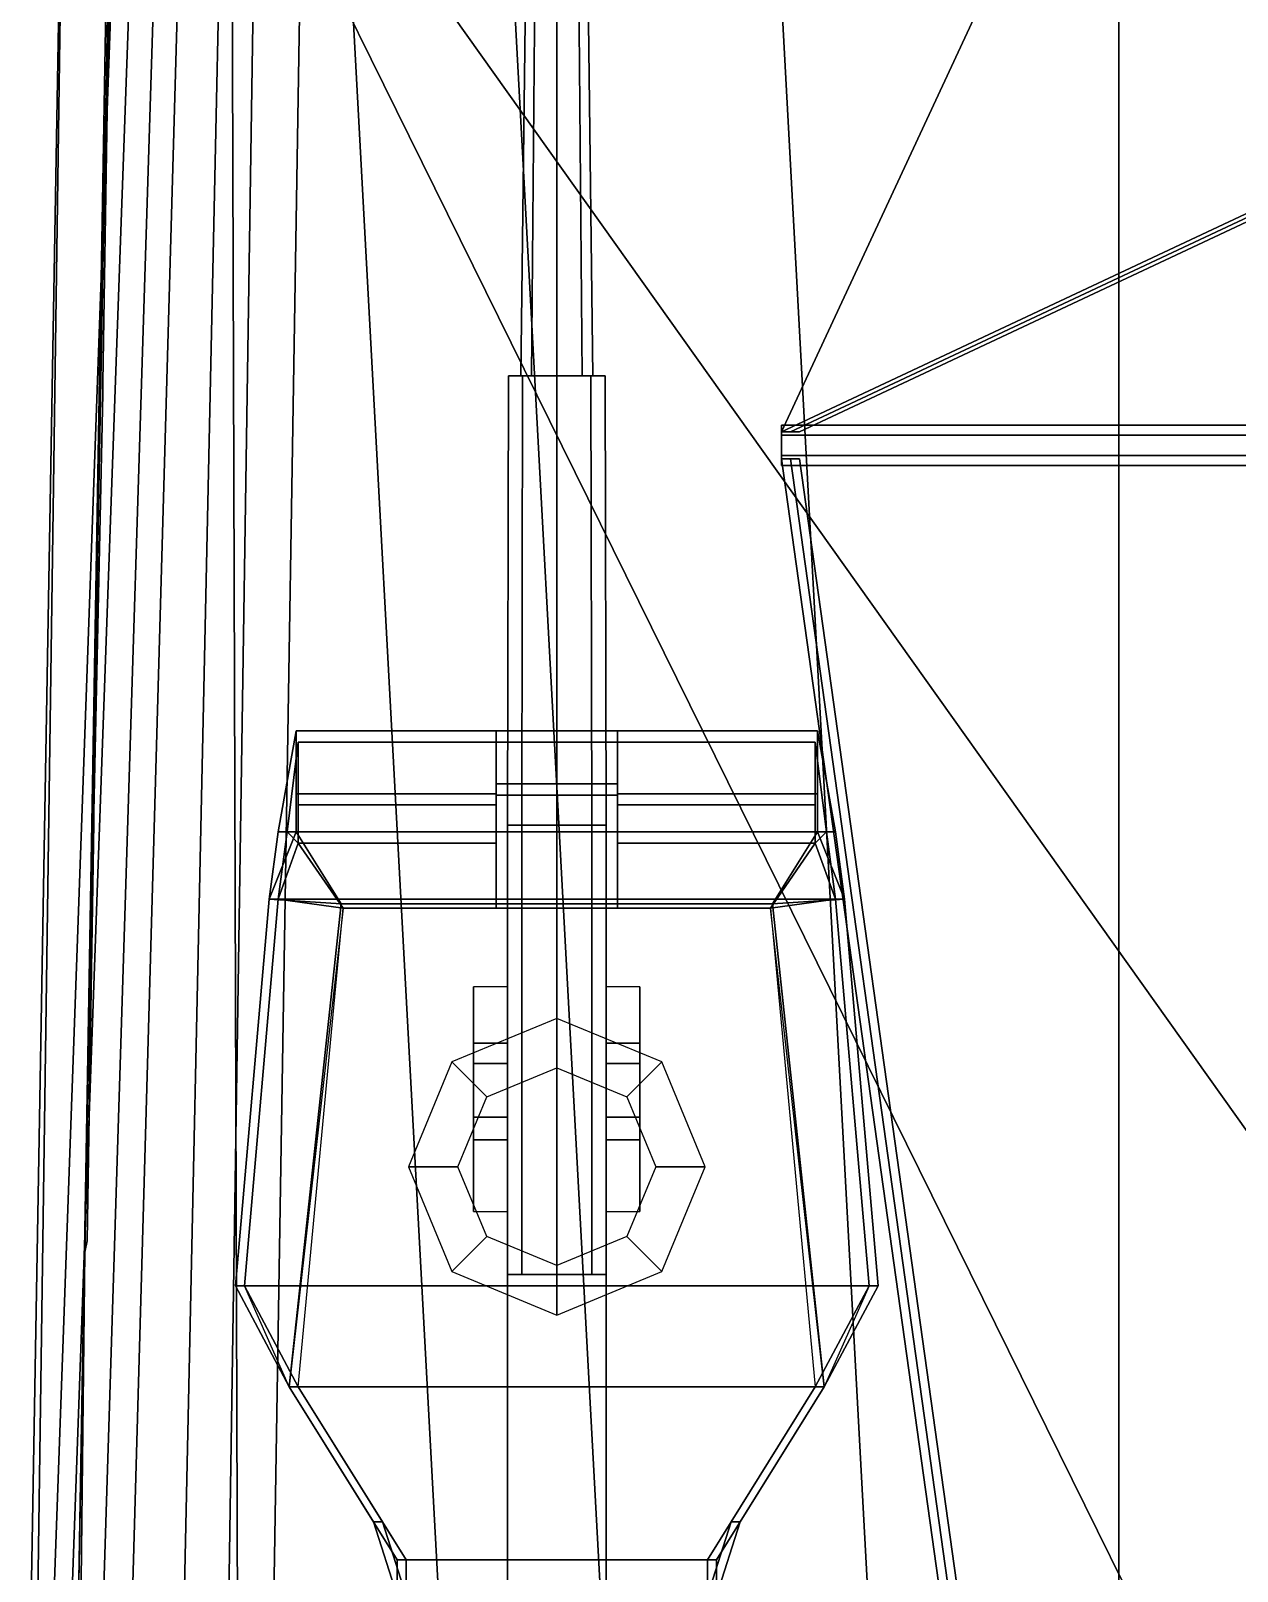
# Model space of a CAD drawing. Header units: millimetres. Extents: x -12 to 12, y -117 to 93.
# Drawn here: x -11.34 to -5.97, y 10.96 to 17.82 of the extents above; entities that cross this region are included whole.
import ezdxf

# ---------------------------------------------------------------- set-up
doc = ezdxf.new("R2010")
doc.units = ezdxf.units.MM
doc.header["$MEASUREMENT"] = 0
for name, color, linetype in [('barrel', 1, 'Continuous'), ('railings', 6, 'Continuous'), ('sleeve', 5, 'Continuous'), ('supersctucture', 3, 'Continuous'), ('turret', 2, 'Continuous')]:
    doc.layers.add(name, color=color, linetype=linetype)

msp = doc.modelspace()

# ---------------------------------------------------------------- linework, layer by layer
for points in [[(-11.18, 19.99, 5.5), (-10.97, 19.99, 4.57), (-11.13, 10.75, 4.57), (-11.34, 10.75, 5.5)], [(-11.18, 19.99, 5.7), (-11.18, 19.99, 5.5), (-11.34, 10.75, 5.5), (-11.31, 10.75, 5.78)], [(-10.96, 19.99, 5.97), (-11.18, 19.99, 5.7), (-11.31, 10.75, 5.78), (-11.13, 10.75, 5.97)], [(-10.91, 19.99, -1.46), (-10.91, 19.99, -1.97), (-11.24, 10.75, -2.57), (-11.24, 10.75, -1.6)], [(-10.91, 19.99, -1.97), (-10.73, 19.99, -3.06), (-11.02, 10.75, -3.54), (-11.24, 10.75, -2.57)], [(-10.83, 19.99, -0.83), (-10.91, 19.99, -1.46), (-11.24, 10.75, -1.6), (-11.16, 10.75, -0.83)], [(-10.63, 19.99, -0.06), (-10.83, 19.99, -0.83), (-11.16, 10.75, -0.83), (-10.89, 10.75, -0.06)], [(-10.97, 19.99, 4.57), (-10.11, 19.99, 1.01), (-10.26, 10.75, 1.01), (-11.13, 10.75, 4.57)], [(-10.73, 19.99, -3.06), (-10.45, 19.99, -3.96), (-10.42, 10.75, -4.79), (-11.02, 10.75, -3.54)], [(-10.46, 19.99, 0.39), (-10.63, 19.99, -0.06), (-10.89, 10.75, -0.06), (-10.66, 10.75, 0.39)], [(-10.32, 19.99, 0.7), (-10.46, 19.99, 0.39), (-10.66, 10.75, 0.39), (-10.46, 10.75, 0.7)], [(-10.11, 19.99, 1.01), (-10.32, 19.99, 0.7), (-10.46, 10.75, 0.7), (-10.26, 10.75, 1.01)], [(-10.45, 19.99, -3.96), (-10.02, 19.99, -4.72), (-9.52, 10.75, -5.72), (-10.42, 10.75, -4.79)], [(-10.02, 19.99, -4.72), (-9.3, 19.99, -5.52), (-8.8, 10.75, -6.21), (-9.52, 10.75, -5.72)], [(-9.3, 19.99, -5.52), (-8.11, 19.99, -6.31), (-7.61, 10.75, -6.73), (-8.8, 10.75, -6.21)], [(-8.11, 19.99, -6.31), (-6.5, 19.99, -6.98), (-6.5, 10.75, -6.98), (-7.61, 10.75, -6.73)], [(-6.5, 19.99, -6.98), (-5.39, 19.99, -7.11), (-5.39, 10.75, -7.11), (-6.5, 10.75, -6.98)], [(-6.22, 19.86, 14.59), (-8, 16.03, 23.96), (-8, 16.03, 23.91), (-6.22, 19.86, 14.54)], [(-6.22, 19.86, 14.54), (-8, 16.03, 23.91), (-8, 16.03, 23.96), (-6.22, 19.86, 14.59)], [(-8, 16.06, 23.94), (-8, 16.015, 24.0179), (8, 16.015, 24.0179), (8, 16.06, 23.94)], [(-8, 16.015, 23.8621), (-8, 16.06, 23.94), (8, 16.06, 23.94), (8, 16.015, 23.8621)], [(-8, 16.015, 23.8621), (-8, 15.925, 23.8621), (-8, 15.88, 23.94), (-8, 16.06, 23.94)], [(-8, 16.06, 23.94), (-8, 15.88, 23.94), (-8, 15.925, 24.0179), (-8, 16.015, 24.0179)], [(-8, 16.015, 24.0179), (-8, 15.925, 24.0179), (8, 15.925, 24.0179), (8, 16.015, 24.0179)], [(-8, 15.925, 23.8621), (-8, 16.015, 23.8621), (8, 16.015, 23.8621), (8, 15.925, 23.8621)], [(-8, 15.925, 24.0179), (-8, 15.88, 23.94), (8, 15.88, 23.94), (8, 15.925, 24.0179)], [(-8, 15.88, 23.94), (-8, 15.925, 23.8621), (8, 15.925, 23.8621), (8, 15.88, 23.94)]]:
    msp.add_3dface(points)
at = {"color": 2}
for points in [[(-8, 16.03, 23.94), (-7.96, 16.03, 23.98), (-2.96, 18.38, 22.21), (-3, 18.38, 22.17)], [(-7.96, 16.03, 23.9), (-8, 16.03, 23.94), (-3, 18.38, 22.17), (-2.96, 18.38, 22.13)], [(-7.96, 16.03, 23.98), (-7.92, 16.03, 23.94), (-2.92, 18.38, 22.17), (-2.96, 18.38, 22.21)], [(-7.92, 16.03, 23.94), (-7.96, 16.03, 23.9), (-2.96, 18.38, 22.13), (-2.92, 18.38, 22.17)], [(-5.5, -1.99, 28.78), (-5.46, -1.99, 28.82), (-7.96, 15.91, 23.98), (-8, 15.91, 23.94)], [(-5.46, -1.99, 28.74), (-5.5, -1.99, 28.78), (-8, 15.91, 23.94), (-7.96, 15.91, 23.9)], [(-5.46, -1.99, 28.82), (-5.42, -1.99, 28.78), (-7.92, 15.91, 23.94), (-7.96, 15.91, 23.98)], [(-5.42, -1.99, 28.78), (-5.46, -1.99, 28.74), (-7.96, 15.91, 23.9), (-7.92, 15.91, 23.94)]]:
    msp.add_3dface(points, dxfattribs=at)
at = {"layer": 'barrel'}
for points in [[(-9.12, 19.55, 7.97), (-9.0849, 19.55, 7.8851), (-9.1131, 16.28, 7.8569), (-9.16, 16.28, 7.97)], [(-9.0849, 19.55, 8.0549), (-9.12, 19.55, 7.97), (-9.16, 16.28, 7.97), (-9.1131, 16.28, 8.0831)], [(-9.0849, 19.55, 7.8851), (-9, 19.55, 7.85), (-9, 16.28, 7.81), (-9.1131, 16.28, 7.8569)], [(-9, 19.55, 8.09), (-9.0849, 19.55, 8.0549), (-9.1131, 16.28, 8.0831), (-9, 16.28, 8.13)], [(-9, 19.55, 7.85), (-8.9151, 19.55, 7.8851), (-8.8869, 16.28, 7.8569), (-9, 16.28, 7.81)], [(-8.9151, 19.55, 8.0549), (-9, 19.55, 8.09), (-9, 16.28, 8.13), (-8.8869, 16.28, 8.0831)], [(-8.9151, 19.55, 7.8851), (-8.88, 19.55, 7.97), (-8.84, 16.28, 7.97), (-8.8869, 16.28, 7.8569)], [(-8.88, 19.55, 7.97), (-8.9151, 19.55, 8.0549), (-8.8869, 16.28, 8.0831), (-8.84, 16.28, 7.97)], [(-8.78, 10.89, 8.24), (-8.78, 12.28, 8.24), (-9.22, 12.28, 8.24), (-9.22, 10.89, 8.24)], [(-9.22, 10.89, 7.69), (-9.22, 12.28, 7.69), (-8.78, 12.28, 7.69), (-8.78, 10.89, 7.69)], [(-8.78, 12.28, 8.24), (-8.78, 12.28, 7.69), (-9.22, 12.28, 7.69), (-9.22, 12.28, 8.24)], [(-9.22, 12.28, 8.24), (-9.22, 12.28, 7.69), (-9.22, 10.89, 7.69), (-9.22, 10.89, 8.24)], [(-8.78, 10.89, 7.69), (-8.78, 12.28, 7.69), (-8.78, 12.28, 8.24), (-8.78, 10.89, 8.24)]]:
    msp.add_3dface(points, dxfattribs=at)
at = {"layer": 'railings'}
for points in [[(-10.99, 18.11, 7.1), (-10.99, 18.11, 7.15), (-11.02, 16.25, 7.15), (-11.02, 16.25, 7.1)], [(-11.02, 16.25, 7.1), (-11.02, 16.25, 7.15), (-10.99, 18.11, 7.15), (-10.99, 18.11, 7.1)], [(-11.02, 16.25, 6.58), (-11.02, 16.25, 6.63), (-10.99, 18.11, 6.63), (-10.99, 18.11, 6.58)], [(-10.99, 18.11, 6.58), (-10.99, 18.11, 6.63), (-11.02, 16.25, 6.63), (-11.02, 16.25, 6.58)], [(-11.02, 16.2, 5.97), (-11.02, 16.25, 5.97), (-11.02, 16.25, 7.15), (-11.02, 16.2, 7.15)], [(-11.02, 16.2, 7.15), (-11.02, 16.25, 7.15), (-11.02, 16.25, 5.97), (-11.02, 16.2, 5.97)], [(-11.06, 14.34, 7.1), (-11.06, 14.34, 7.15), (-11.02, 16.2, 7.15), (-11.02, 16.2, 7.1)], [(-11.02, 16.2, 7.1), (-11.02, 16.2, 7.15), (-11.06, 14.34, 7.15), (-11.06, 14.34, 7.1)], [(-11.02, 16.2, 6.58), (-11.02, 16.2, 6.63), (-11.06, 14.34, 6.63), (-11.06, 14.34, 6.58)], [(-11.06, 14.34, 6.58), (-11.06, 14.34, 6.63), (-11.02, 16.2, 6.63), (-11.02, 16.2, 6.58)], [(-11.06, 14.29, 7.15), (-11.06, 14.34, 7.15), (-11.06, 14.34, 5.97), (-11.06, 14.29, 5.97)], [(-11.06, 14.29, 5.97), (-11.06, 14.34, 5.97), (-11.06, 14.34, 7.15), (-11.06, 14.29, 7.15)], [(-11.06, 14.29, 7.1), (-11.06, 14.29, 7.15), (-11.09, 12.43, 7.15), (-11.09, 12.43, 7.1)], [(-11.09, 12.43, 7.1), (-11.09, 12.43, 7.15), (-11.06, 14.29, 7.15), (-11.06, 14.29, 7.1)], [(-11.09, 12.43, 6.58), (-11.09, 12.43, 6.63), (-11.06, 14.29, 6.63), (-11.06, 14.29, 6.58)], [(-11.06, 14.29, 6.58), (-11.06, 14.29, 6.63), (-11.09, 12.43, 6.63), (-11.09, 12.43, 6.58)], [(-11.1, 12.38, 7.15), (-11.09, 12.43, 7.15), (-11.09, 12.43, 5.97), (-11.1, 12.38, 5.97)], [(-11.1, 12.38, 5.97), (-11.09, 12.43, 5.97), (-11.09, 12.43, 7.15), (-11.1, 12.38, 7.15)], [(-11.12, 10.52, 7.11), (-11.12, 10.52, 7.16), (-11.1, 12.38, 7.15), (-11.1, 12.38, 7.1)], [(-11.1, 12.38, 7.1), (-11.1, 12.38, 7.15), (-11.12, 10.52, 7.16), (-11.12, 10.52, 7.11)], [(-11.1, 12.38, 6.58), (-11.1, 12.38, 6.63), (-11.12, 10.52, 6.64), (-11.12, 10.52, 6.59)], [(-11.12, 10.52, 6.59), (-11.12, 10.52, 6.64), (-11.1, 12.38, 6.63), (-11.1, 12.38, 6.58)]]:
    msp.add_3dface(points, dxfattribs=at)
at = {"layer": 'sleeve'}
for points in [[(-9.215, 16.28, 7.97), (-9.152, 16.28, 7.818), (-9.1556, 14.28, 7.8144), (-9.22, 14.28, 7.97)], [(-9.152, 16.28, 8.122), (-9.215, 16.28, 7.97), (-9.22, 14.28, 7.97), (-9.1556, 14.28, 8.1256)], [(-9.16, 16.28, 7.97), (-9.1131, 16.28, 7.8569), (-9.152, 16.28, 7.818), (-9.215, 16.28, 7.97)], [(-9.1131, 16.28, 8.0831), (-9.16, 16.28, 7.97), (-9.215, 16.28, 7.97), (-9.152, 16.28, 8.122)], [(-9.152, 16.28, 7.818), (-9, 16.28, 7.755), (-9, 14.28, 7.75), (-9.1556, 14.28, 7.8144)], [(-9, 16.28, 8.185), (-9.152, 16.28, 8.122), (-9.1556, 14.28, 8.1256), (-9, 14.28, 8.19)], [(-9.1131, 16.28, 7.8569), (-9, 16.28, 7.81), (-9, 16.28, 7.755), (-9.152, 16.28, 7.818)], [(-9, 16.28, 8.13), (-9.1131, 16.28, 8.0831), (-9.152, 16.28, 8.122), (-9, 16.28, 8.185)], [(-8.8869, 16.28, 8.0831), (-9, 16.28, 8.13), (-9, 16.28, 8.185), (-8.848, 16.28, 8.122)], [(-9, 16.28, 7.81), (-8.8869, 16.28, 7.8569), (-8.848, 16.28, 7.818), (-9, 16.28, 7.755)], [(-9, 16.28, 7.755), (-8.848, 16.28, 7.818), (-8.8444, 14.28, 7.8144), (-9, 14.28, 7.75)], [(-8.848, 16.28, 8.122), (-9, 16.28, 8.185), (-9, 14.28, 8.19), (-8.8444, 14.28, 8.1256)], [(-8.84, 16.28, 7.97), (-8.8869, 16.28, 8.0831), (-8.848, 16.28, 8.122), (-8.785, 16.28, 7.97)], [(-8.8869, 16.28, 7.8569), (-8.84, 16.28, 7.97), (-8.785, 16.28, 7.97), (-8.848, 16.28, 7.818)], [(-8.848, 16.28, 7.818), (-8.785, 16.28, 7.97), (-8.78, 14.28, 7.97), (-8.8444, 14.28, 7.8144)], [(-8.785, 16.28, 7.97), (-8.848, 16.28, 8.122), (-8.8444, 14.28, 8.1256), (-8.78, 14.28, 7.97)], [(-9.22, 12.28, 7.97), (-9.1556, 12.28, 8.1256), (-9.1556, 14.28, 8.1256), (-9.22, 14.28, 7.97)], [(-9.1556, 12.28, 7.8144), (-9.22, 12.28, 7.97), (-9.22, 14.28, 7.97), (-9.1556, 14.28, 7.8144)], [(-9.1556, 12.28, 8.1256), (-9, 12.28, 8.19), (-9, 14.28, 8.19), (-9.1556, 14.28, 8.1256)], [(-9, 12.28, 7.75), (-9.1556, 12.28, 7.8144), (-9.1556, 14.28, 7.8144), (-9, 14.28, 7.75)], [(-9, 12.28, 8.19), (-8.8444, 12.28, 8.1256), (-8.8444, 14.28, 8.1256), (-9, 14.28, 8.19)], [(-8.8444, 12.28, 7.8144), (-9, 12.28, 7.75), (-9, 14.28, 7.75), (-8.8444, 14.28, 7.8144)], [(-8.8444, 12.28, 8.1256), (-8.78, 12.28, 7.97), (-8.78, 14.28, 7.97), (-8.8444, 14.28, 8.1256)], [(-8.78, 12.28, 7.97), (-8.8444, 12.28, 7.8144), (-8.8444, 14.28, 7.8144), (-8.78, 14.28, 7.97)]]:
    msp.add_3dface(points, dxfattribs=at)
at = {"layer": 'supersctucture'}
for points in [[(-10.96, 19.99, 5.97), (-10.96, 19.99, 5.97), (-11.13, 10.75, 5.97), (-5.46, 8.84, 5.99)], [(-10.96, 19.99, 5.97), (-4.9, 11.47, 5.97), (-3.83, 11.47, 5.97), (-3.83, 19.99, 5.97)], [(-4.9, 11.47, 5.97), (-10.96, 19.99, 5.97), (-5.46, 8.84, 5.99), (-4.9, 8.84, 5.99)]]:
    msp.add_3dface(points, dxfattribs=at)
at = {"layer": 'turret'}
for points in [[(-10.16, 14.25, 8.19), (-10.16, 14.42, 7.76), (-10.16, 14.7, 6.22), (-10.24, 14.25, 6.22)], [(-10.16, 14.7, 6.22), (-10.16, 14.7, 6.17), (-10.24, 14.25, 6.17), (-10.24, 14.25, 6.22)], [(-10.24, 14.25, 6.17), (-10.16, 14.7, 6.17), (-7.84, 14.7, 6.17), (-7.76, 14.25, 6.17)], [(-10.16, 14.7, 6.22), (-10.16, 14.42, 7.76), (-9.27, 14.42, 7.76), (-9.27, 14.7, 6.22)], [(-7.84, 14.7, 6.22), (-7.84, 14.7, 6.17), (-10.16, 14.7, 6.17), (-10.16, 14.7, 6.22)], [(-9.27, 14.7, 6.22), (-9.27, 14.4636, 7.52), (-8.73, 14.4636, 7.52), (-8.73, 14.7, 6.22)], [(-8.73, 14.7, 6.22), (-8.73, 14.42, 7.76), (-7.84, 14.42, 7.76), (-7.84, 14.7, 6.22)], [(-7.76, 14.25, 6.22), (-7.84, 14.7, 6.22), (-7.84, 14.42, 7.76), (-7.84, 14.25, 8.19)], [(-7.76, 14.25, 6.17), (-7.84, 14.7, 6.17), (-7.84, 14.7, 6.22), (-7.76, 14.25, 6.22)], [(-10.2, 14.25, 6.22), (-10.15, 14.65, 6.22), (-10.15, 14.37, 7.76), (-10.15, 14.2, 8.19)], [(-7.8, 14.25, 6.22), (-7.85, 14.65, 6.22), (-10.15, 14.65, 6.22), (-10.2, 14.25, 6.22)], [(-9.27, 14.65, 6.22), (-9.27, 14.37, 7.76), (-10.15, 14.37, 7.76), (-10.15, 14.65, 6.22)], [(-8.73, 14.65, 6.22), (-8.73, 14.4136, 7.52), (-9.27, 14.4136, 7.52), (-9.27, 14.65, 6.22)], [(-7.85, 14.65, 6.22), (-7.85, 14.37, 7.76), (-8.73, 14.37, 7.76), (-8.73, 14.65, 6.22)], [(-7.85, 14.2, 8.19), (-7.85, 14.37, 7.76), (-7.85, 14.65, 6.22), (-7.8, 14.25, 6.22)], [(-10.16, 14.42, 7.76), (-10.16, 14.25, 8.19), (-9.27, 14.25, 8.19), (-9.27, 14.42, 7.76)], [(-9.27, 14.4636, 7.52), (-9.27, 14.4136, 7.52), (-8.73, 14.4136, 7.52), (-8.73, 14.4636, 7.52)], [(-9.27, 14.42, 7.76), (-9.27, 14.37, 7.76), (-9.27, 14.4136, 7.52), (-9.27, 14.4636, 7.52)], [(-9.27, 14.25, 8.19), (-9.27, 14.2, 8.19), (-9.27, 14.37, 7.76), (-9.27, 14.42, 7.76)], [(-8.73, 14.4636, 7.52), (-8.73, 14.4136, 7.52), (-8.73, 14.37, 7.76), (-8.73, 14.42, 7.76)], [(-8.73, 14.42, 7.76), (-8.73, 14.25, 8.19), (-7.84, 14.25, 8.19), (-7.84, 14.42, 7.76)], [(-8.73, 14.42, 7.76), (-8.73, 14.37, 7.76), (-8.73, 14.2, 8.19), (-8.73, 14.25, 8.19)], [(-9.27, 14.37, 7.76), (-9.27, 14.2, 8.19), (-10.15, 14.2, 8.19), (-10.15, 14.37, 7.76)], [(-7.85, 14.37, 7.76), (-7.85, 14.2, 8.19), (-8.73, 14.2, 8.19), (-8.73, 14.37, 7.76)], [(-10.28, 13.95, 8.48), (-10.16, 14.25, 8.19), (-10.24, 14.25, 6.22), (-10.28, 13.95, 6.22)], [(-7.76, 14.25, 6.17), (-7.72, 13.95, 6.17), (-10.28, 13.95, 6.17), (-10.24, 14.25, 6.17)], [(-10.24, 14.25, 6.17), (-10.28, 13.95, 6.17), (-10.28, 13.95, 6.22), (-10.24, 14.25, 6.22)], [(-9.96, 13.93, 8.79), (-10.16, 14.25, 8.19), (-10.16, 14.25, 8.19), (-10.28, 13.95, 8.48)], [(-10.24, 13.95, 6.22), (-10.2, 14.25, 6.22), (-10.15, 14.2, 8.19), (-10.24, 13.95, 8.48)], [(-10.2, 14.25, 6.22), (-10.24, 13.95, 6.22), (-7.76, 13.95, 6.22), (-7.8, 14.25, 6.22)], [(-10.24, 13.95, 8.48), (-10.15, 14.2, 8.19), (-9.95, 13.91, 8.74)], [(-10.16, 14.25, 8.19), (-9.96, 13.93, 8.79), (-9.27, 13.93, 8.79), (-9.27, 14.25, 8.19)], [(-9.27, 14.2, 8.19), (-9.27, 13.91, 8.74), (-9.95, 13.91, 8.74), (-10.15, 14.2, 8.19)], [(-9.27, 13.93, 8.79), (-9.27, 13.91, 8.74), (-9.27, 14.2, 8.19), (-9.27, 14.25, 8.19)], [(-8.73, 14.25, 8.19), (-8.73, 13.93, 8.79), (-8.04, 13.93, 8.79), (-7.84, 14.25, 8.19)], [(-8.73, 14.25, 8.19), (-8.73, 14.2, 8.19), (-8.73, 13.91, 8.74), (-8.73, 13.93, 8.79)], [(-7.85, 14.2, 8.19), (-8.05, 13.91, 8.74), (-8.73, 13.91, 8.74), (-8.73, 14.2, 8.19)], [(-8.05, 13.91, 8.74), (-8.05, 13.91, 8.74), (-7.85, 14.2, 8.19), (-7.76, 13.95, 8.48)], [(-7.72, 13.95, 8.48), (-7.84, 14.25, 8.19), (-7.84, 14.25, 8.19), (-8.04, 13.93, 8.79)], [(-7.76, 13.95, 8.48), (-7.85, 14.2, 8.19), (-7.8, 14.25, 6.22), (-7.76, 13.95, 6.22)], [(-7.72, 13.95, 6.22), (-7.76, 14.25, 6.22), (-7.84, 14.25, 8.19), (-7.72, 13.95, 8.48)], [(-7.72, 13.95, 6.22), (-7.72, 13.95, 6.17), (-7.76, 14.25, 6.17), (-7.76, 14.25, 6.22)], [(-10.19, 11.78, 8.9), (-9.96, 13.93, 8.79), (-10.28, 13.95, 8.48), (-10.43, 12.23, 8.57)], [(-10.43, 12.23, 6.17), (-10.28, 13.95, 6.17), (-7.72, 13.95, 6.17), (-7.57, 12.23, 6.17)], [(-10.43, 12.23, 8.57), (-10.28, 13.95, 8.48), (-10.28, 13.95, 6.17), (-10.43, 12.23, 6.17)], [(-10.39, 12.23, 8.57), (-10.24, 13.95, 8.48), (-9.95, 13.91, 8.74), (-10.19, 11.78, 8.86)], [(-7.61, 12.23, 6.22), (-7.76, 13.95, 6.22), (-10.24, 13.95, 6.22), (-10.39, 12.23, 6.22)], [(-10.39, 12.23, 6.22), (-10.24, 13.95, 6.22), (-10.24, 13.95, 8.48), (-10.39, 12.23, 8.57)], [(-9.96, 13.93, 8.79), (-10.19, 11.78, 8.9), (-7.81, 11.78, 8.9), (-8.04, 13.93, 8.79)], [(-8.73, 13.93, 8.79), (-8.73, 13.91, 8.74), (-9.27, 13.91, 8.74), (-9.27, 13.93, 8.79)], [(-7.81, 11.78, 8.86), (-8.05, 13.91, 8.74), (-7.76, 13.95, 8.48), (-7.61, 12.23, 8.57)], [(-7.57, 12.23, 8.57), (-7.72, 13.95, 8.48), (-8.04, 13.93, 8.79), (-7.81, 11.78, 8.9)], [(-7.61, 12.23, 8.57), (-7.76, 13.95, 8.48), (-7.76, 13.95, 6.22), (-7.61, 12.23, 6.22)], [(-7.57, 12.23, 6.17), (-7.72, 13.95, 6.17), (-7.72, 13.95, 8.48), (-7.57, 12.23, 8.57)], [(-8.05, 13.91, 8.74), (-7.85, 11.78, 8.86), (-10.15, 11.78, 8.86), (-9.95, 13.91, 8.74)], [(-9.22, 13.31, 7.97), (-9.22, 13.56, 6.22), (-9.37, 13.56, 6.22), (-9.37, 13.31, 7.97)], [(-9.37, 13.31, 7.97), (-9.37, 13.56, 6.22), (-9.37, 12.56, 6.22), (-9.37, 12.88, 7.97)], [(-9.22, 12.56, 6.22), (-9.22, 13.56, 6.22), (-9.22, 13.31, 7.97), (-9.22, 12.88, 7.97)], [(-8.63, 13.31, 7.97), (-8.63, 13.56, 6.22), (-8.78, 13.56, 6.22), (-8.78, 13.31, 7.97)], [(-8.78, 13.31, 7.97), (-8.78, 13.56, 6.22), (-8.78, 12.56, 6.22), (-8.78, 12.88, 7.97)], [(-8.63, 12.56, 6.22), (-8.63, 13.56, 6.22), (-8.63, 13.31, 7.97), (-8.63, 12.88, 7.97)], [(-9.3111, 13.0711, 6.17), (-9, 13.2, 6.17), (-9, 13.42, 5.97), (-9.4667, 13.2267, 5.97)], [(-9, 13.2, 6.17), (-8.6889, 13.0711, 6.17), (-8.5333, 13.2267, 5.97), (-9, 13.42, 5.97)], [(-9.37, 13.31, 7.97), (-9.37, 13.22, 8.19), (-9.22, 13.22, 8.19), (-9.22, 13.31, 7.97)], [(-9.37, 12.88, 7.97), (-9.37, 12.98, 8.19), (-9.37, 13.22, 8.19), (-9.37, 13.31, 7.97)], [(-9.22, 13.22, 8.19), (-9.22, 12.98, 8.19), (-9.22, 12.88, 7.97), (-9.22, 13.31, 7.97)], [(-8.78, 12.88, 7.97), (-8.78, 12.98, 8.19), (-8.78, 13.22, 8.19), (-8.78, 13.31, 7.97)], [(-8.78, 13.31, 7.97), (-8.78, 13.22, 8.19), (-8.63, 13.22, 8.19), (-8.63, 13.31, 7.97)], [(-8.63, 13.22, 8.19), (-8.63, 12.98, 8.19), (-8.63, 12.88, 7.97), (-8.63, 13.31, 7.97)], [(-9.44, 12.76, 6.17), (-9.3111, 13.0711, 6.17), (-9.4667, 13.2267, 5.97), (-9.66, 12.76, 5.97)], [(-9.37, 13.22, 8.19), (-9.37, 12.98, 8.19), (-9.22, 12.98, 8.19), (-9.22, 13.22, 8.19)], [(-8.78, 13.22, 8.19), (-8.78, 12.98, 8.19), (-8.63, 12.98, 8.19), (-8.63, 13.22, 8.19)], [(-8.6889, 13.0711, 6.17), (-8.56, 12.76, 6.17), (-8.34, 12.76, 5.97), (-8.5333, 13.2267, 5.97)], [(-9.22, 12.88, 7.97), (-9.22, 12.98, 8.19), (-9.37, 12.98, 8.19), (-9.37, 12.88, 7.97)], [(-8.63, 12.88, 7.97), (-8.63, 12.98, 8.19), (-8.78, 12.98, 8.19), (-8.78, 12.88, 7.97)], [(-9.37, 12.88, 7.97), (-9.37, 12.56, 6.22), (-9.22, 12.56, 6.22), (-9.22, 12.88, 7.97)], [(-8.78, 12.88, 7.97), (-8.78, 12.56, 6.22), (-8.63, 12.56, 6.22), (-8.63, 12.88, 7.97)], [(-9.3111, 12.4489, 6.17), (-9.44, 12.76, 6.17), (-9.66, 12.76, 5.97), (-9.4667, 12.2933, 5.97)], [(-8.56, 12.76, 6.17), (-8.6889, 12.4489, 6.17), (-8.5333, 12.2933, 5.97), (-8.34, 12.76, 5.97)], [(-9, 12.32, 6.17), (-9.3111, 12.4489, 6.17), (-9.4667, 12.2933, 5.97), (-9, 12.1, 5.97)], [(-8.6889, 12.4489, 6.17), (-9, 12.32, 6.17), (-9, 12.1, 5.97), (-8.5333, 12.2933, 5.97)], [(-10.19, 11.78, 8.86), (-10.43, 12.23, 8.57), (-10.43, 12.23, 6.22), (-10.19, 11.78, 6.22)], [(-7.57, 12.23, 6.17), (-7.81, 11.78, 6.17), (-10.19, 11.78, 6.17), (-10.43, 12.23, 6.17)], [(-10.43, 12.23, 6.17), (-10.19, 11.78, 6.17), (-10.19, 11.78, 6.22), (-10.43, 12.23, 6.22)], [(-10.43, 12.23, 6.22), (-10.19, 11.78, 6.22), (-7.81, 11.78, 6.22), (-7.57, 12.23, 6.22)], [(-10.19, 11.78, 8.86), (-10.19, 11.78, 8.9), (-10.43, 12.23, 8.57)], [(-10.15, 11.78, 6.22), (-10.39, 12.23, 6.22), (-10.39, 12.23, 8.57), (-10.15, 11.78, 8.86)], [(-7.85, 11.78, 8.86), (-7.61, 12.23, 8.57), (-7.61, 12.23, 6.22), (-7.85, 11.78, 6.22)], [(-7.81, 11.78, 6.22), (-7.57, 12.23, 6.22), (-7.57, 12.23, 8.57), (-7.81, 11.78, 8.86)], [(-7.81, 11.78, 6.22), (-7.81, 11.78, 6.17), (-7.57, 12.23, 6.17), (-7.57, 12.23, 6.22)], [(-7.57, 12.23, 8.57), (-7.57, 12.23, 8.57), (-7.81, 11.78, 8.9), (-7.81, 11.78, 8.86)], [(-9.816, 11.18, 8.9068), (-10.19, 11.78, 8.86), (-10.19, 11.78, 6.22), (-9.816, 11.18, 6.22)], [(-9.71, 11.01, 6.17), (-10.19, 11.78, 6.17), (-7.81, 11.78, 6.17), (-8.29, 11.01, 6.17)], [(-8.29, 11.01, 6.22), (-7.81, 11.78, 6.22), (-10.19, 11.78, 6.22), (-9.71, 11.01, 6.22)], [(-10.19, 11.78, 6.22), (-10.19, 11.78, 6.17), (-9.71, 11.01, 6.17), (-9.71, 11.01, 6.22)], [(-8.29, 11.01, 8.96), (-7.81, 11.78, 8.9), (-10.19, 11.78, 8.9), (-9.71, 11.01, 8.96)], [(-9.71, 11.01, 8.92), (-9.71, 11.01, 8.96), (-10.19, 11.78, 8.9), (-10.19, 11.78, 8.86)], [(-9.67, 11.01, 8.92), (-10.1502, 11.78, 8.86), (-7.85, 11.78, 8.86), (-8.33, 11.01, 8.92)], [(-9.776, 11.18, 6.22), (-10.15, 11.78, 6.22), (-10.15, 11.78, 8.86), (-9.776, 11.18, 8.9068)], [(-8.29, 11.01, 6.17), (-7.81, 11.78, 6.17), (-7.81, 11.78, 6.22), (-8.29, 11.01, 6.22)], [(-7.81, 11.78, 8.86), (-7.81, 11.78, 8.9), (-8.29, 11.01, 8.96), (-8.29, 11.01, 8.92)], [(-8.224, 11.18, 8.9068), (-7.85, 11.78, 8.86), (-7.85, 11.78, 6.22), (-8.224, 11.18, 6.22)], [(-8.184, 11.18, 6.22), (-7.81, 11.78, 6.22), (-7.81, 11.78, 8.86), (-8.184, 11.18, 8.9068)], [(-9.816, 11.18, 6.22), (-9.776, 11.18, 6.22), (-9.776, 11.18, 8.39), (-9.816, 11.18, 8.39)], [(-9.816, 11.18, 8.39), (-9.776, 11.18, 8.39), (-9.67, 10.85, 8.56), (-9.71, 10.85, 8.56)], [(-9.71, 11.01, 8.92), (-9.816, 11.18, 8.9068), (-9.816, 11.18, 8.39), (-9.71, 10.85, 8.56)], [(-9.67, 10.85, 8.56), (-9.776, 11.18, 8.39), (-9.776, 11.18, 8.9068), (-9.67, 11.01, 8.92)], [(-8.224, 11.18, 8.39), (-8.184, 11.18, 8.39), (-8.29, 10.85, 8.56), (-8.33, 10.85, 8.56)], [(-8.33, 11.01, 8.92), (-8.224, 11.18, 8.9068), (-8.224, 11.18, 8.39), (-8.33, 10.85, 8.56)], [(-8.29, 10.85, 8.56), (-8.184, 11.18, 8.39), (-8.184, 11.18, 8.9068), (-8.29, 11.01, 8.92)], [(-8.224, 11.18, 6.22), (-8.184, 11.18, 6.22), (-8.184, 11.18, 8.39), (-8.224, 11.18, 8.39)], [(-9.71, 11.01, 6.22), (-9.71, 11.01, 6.17), (-8.29, 11.01, 6.17), (-8.29, 11.01, 6.22)], [(-8.29, 11.01, 8.92), (-8.29, 11.01, 8.96), (-9.71, 11.01, 8.96), (-9.71, 11.01, 8.92)], [(-9.71, 10.85, 8.56), (-9.67, 10.85, 8.56), (-9.67, 11.01, 8.92), (-9.71, 11.01, 8.92)], [(-8.33, 10.85, 8.56), (-8.29, 10.85, 8.56), (-8.29, 11.01, 8.92), (-8.33, 11.01, 8.92)]]:
    msp.add_3dface(points, dxfattribs=at)

doc.saveas('drawing.dxf')
